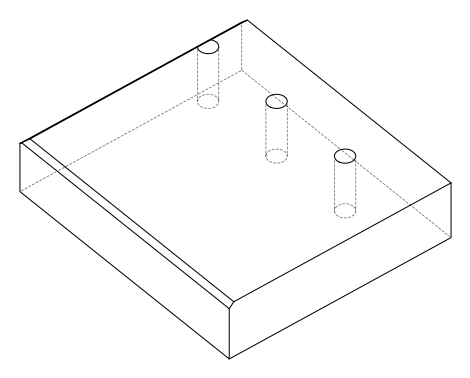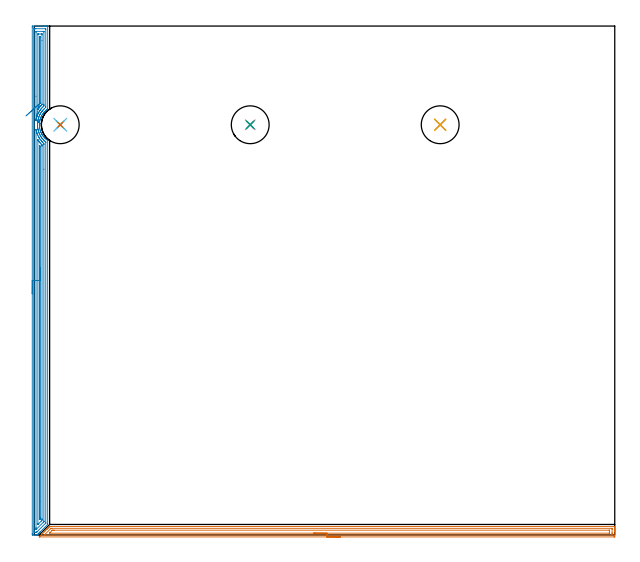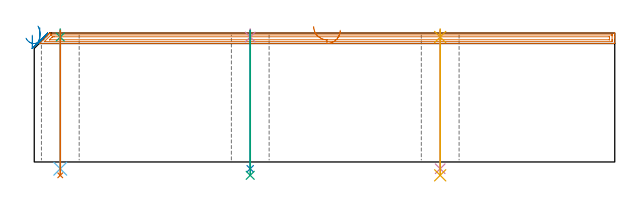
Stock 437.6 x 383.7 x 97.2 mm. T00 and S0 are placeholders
(PLAN: 11 operations, 7 tool changes, 28.5 min)
(1 AREA_MILL | FG_CHAMFER_SURFACE | UGT0205_001 | 10.55 min | 13639 mm3)
(2 AREA_MILL_1 | FG_CHAMFER_SURFACE_1 | UGT0205_001 | 15.2 min | 25544 mm3)
(3 SPOT_DRILL | STEP1HOLE | NXT0321_9005560120000 | 0.05 min | 103 mm3)
(4 SPOT_DRILL_1 | STEP1HOLE_1 | NXT0321_9005560120000 | 0.05 min | 75 mm3)
(5 SPOT_DRILL_2 | STEP1HOLE_2 | NXT0321_9005560120000 | 0.05 min | 84 mm3)
(6 DRILL_THROUGH_HOLE_INTO_CENTER | STEP1HOLE | UGT0301_515 | 0.42 min | 10862 mm3)
(7 DRILL_TO_ENLARGE_THROUGH_HOLE | STEP1HOLE | UGT0301_392 | 0.44 min | 50734 mm3)
(8 DRILL_THROUGH_HOLE_INTO_CENTER_1 | STEP1HOLE_1 | UGT0301_515 | 0.42 min | 10869 mm3)
(9 DRILL_TO_ENLARGE_THROUGH_HOLE_1 | STEP1HOLE_1 | UGT0301_392 | 0.44 min | 51001 mm3)
(10 DRILL_THROUGH_HOLE_INTO_CENTER_2 | STEP1HOLE_2 | UGT0301_515 | 0.42 min | 10862 mm3)
(11 DRILL_TO_ENLARGE_THROUGH_HOLE_2 | STEP1HOLE_2 | UGT0301_392 | 0.44 min | 51004 mm3)
(TOOL UGT0205_001 | Chamfer Mill 20 x 3 x 45 deg. | D20 FL50 Z2)
(TOOL NXT0321_9005560120000 | NC Spot Drill, 120deg, 12mm, HSS, Uncoated | D12 PA120 FL30 Z2)
(TOOL UGT0301_515 | Carbide Drill 12.0 mm | D12 PA118 FL101 Z2)
(TOOL UGT0301_392 | Twist Drill 28.5 mm | D28.5 PA118 FL165 Z2)
(OP 1 AREA_MILL)
G17 G21 G94 G90
T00 M6
G54
G17 G0 G90 X230.65 Y-1.5 S1061 M3
G43 Z107.2 H0
Z99.3
G94 G1 X230.612 Z98.428 F250.
X230.498 Z97.563
X230.309 Z96.712
X230.047 Z95.88
X229.713 Z95.074
X229.31 Z94.3
X228.841 Z93.564
X228.31 Z92.872
X227.721 Z92.229
X227.078 Z91.639
X226.386 Z91.108
X225.65 Z90.64
X224.876 Z90.237
X224.07 Z89.903
X223.238 Z89.641
X222.386 Z89.452
X221.521 Z89.338
X220.65 Z89.3
X3.879
X3.719 Y-1.493 Z89.306
X3.879 Y-1.323 Z89.476
X4.326 Y-0.873 Z89.925
X5.219 Y0.02 Z90.819
X6.316 Y1.116 Z91.915
X7.454 Y2.255 Z93.054
X8.236 Y3.037 Z93.835
X8.348 Y3.15 Z93.946
X8.529 Y3.33 Z94.128
X9.242 Y4.043 Z94.841
X9.407 Y4.21 Z95.004
X9.57 Y4.371 Z95.169
X9.689 Y4.49 Z95.288
X9.847 Y4.65 Z95.445
X10.003 Y4.805 Z95.602
X10.136 Y4.937 Z95.735
X10.287 Y5.09 Z95.885
X10.437 Y5.238 Z96.035
X10.583 Y5.384 Z96.182
X10.728 Y5.53 Z96.325
X10.87 Y5.671 Z96.469
X11.03 Y5.831 Z96.629
X11.168 Y5.97 Z96.766
X11.3 Y6.101 Z96.899
X11.477 Y6.277 Z97.075
X11.596 Y6.395 Z97.191
X12.371 Y6.4 Z97.2
X437.421
X437.599 Y6.404 Z97.194
X437.6 Y6.056 Z96.855
Y5.794 Z96.593
Y5.09 Z95.885
Y3.858 Z94.655
Y3.33 Z94.124
Y2.714 Z93.509
Y-0.806 Z89.991
X437.597 Y-1.07 Z89.727
X437.59 Y-1.492 Z89.306
X437.407 Y-1.496 Z89.302
X436.974 Y-1.5 Z89.3
X220.65
Y-0.086 Z90.714
X7.901 Y-0.085 Z90.715
X7.794 Y-0.084 Z90.716
X7.637 Y-0.079 Z90.721
X7.583 Y-0.076 Z90.724
X7.594 Y-0.064 Z90.736
X7.68 Y0.028 Z90.828
X7.772 Y0.122 Z90.922
X7.901 Y0.252 Z91.052
X12.371 Y4.721 Z95.521
X12.558 Y4.905 Z95.705
X12.608 Y4.951 Z95.751
X12.634 Y4.973 Z95.773
X12.675 Y4.979 Z95.779
X12.871 Y4.982 Z95.782
X13.265 Y4.985 Z95.785
X435.293
X435.556 Y4.98 Z95.78
X435.583 Y4.979 Z95.779
X435.59 Y4.964 Z95.764
X435.596 Y4.93 Z95.73
X435.598 Y4.896 Z95.696
X435.6 Y4.683 Z95.483
Y4.21 Z95.01
Y1.57 Z92.37
Y1.163 Z91.963
X435.597 Y0.69 Z91.49
X435.591 Y0.292 Z91.092
X435.571 Y-0.079 Z90.721
X435.186 Y-0.084 Z90.716
X435.08 Y-0.085 Z90.715
X220.65 Y-0.086 Z90.714
Y1.328 Z92.128
X11.722 Y1.329 Z92.129
X11.51 Y1.33 Z92.13
X11.477 Y1.332 Z92.132
X11.447 Y1.335 Z92.135
X11.461 Y1.356 Z92.156
X11.477 Y1.376 Z92.176
X13.348 Y3.248 Z94.048
X13.432 Y3.33 Z94.13
X13.675 Y3.564 Z94.364
X13.917 Y3.568 Z94.368
X14.158 Y3.57 Z94.37
X14.807 Y3.571 Z94.371
X15.052
X433.399
X433.48 Y3.57 Z94.37
X433.545 Y3.567 Z94.367
X433.581 Y3.565 Z94.365
X433.59 Y3.527 Z94.327
X433.595 Y3.33 Z94.13
X433.599 Y3.133 Z93.933
X433.6 Y1.57 Z92.37
X433.598 Y1.373 Z92.173
X433.593 Y1.344 Z92.144
X433.589 Y1.335 Z92.135
X433.581 Y1.333 Z92.133
X433.521 Y1.33 Z92.13
X433.399 Y1.329 Z92.129
X220.65 Y1.328 Z92.128
X219.778 Z92.166
X218.913 Z92.28
X218.062 Z92.469
X217.23 Z92.731
X216.424 Z93.065
X215.65 Z93.468
X214.914 Z93.937
X214.222 Z94.468
X213.579 Z95.057
X212.989 Z95.701
X212.458 Z96.393
X211.99 Z97.128
X211.587 Z97.902
X211.253 Z98.708
X210.991 Z99.54
X210.802 Z100.392
X210.688 Z101.257
X210.65 Z102.128
G0 Z107.2
M5
M2
(OP 2 AREA_MILL_1)
G17 G21 G94 G90
T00 M6
G54
G17 G0 G90 X-1.5 Y181.8 S1061 M3
G43 Z107.2 H0
Z95.6
G94 G1 Y181.838 Z94.728 F250.
Y181.952 Z93.863
Y182.141 Z93.012
Y182.403 Z92.18
Y182.737 Z91.374
Y183.14 Z90.6
Y183.609 Z89.864
Y184.14 Z89.172
Y184.729 Z88.529
Y185.372 Z87.94
Y186.064 Z87.408
Y186.8 Z86.94
Y187.574 Z86.537
Y188.38 Z86.203
Y189.212 Z85.941
Y190.064 Z85.752
Y190.928 Z85.638
Y191.8 Z85.6
Y382.982
X-1.496 Y383.381 Z85.602
X-1.492 Y383.59 Z85.606
X-1.279 Y383.6 Z85.818
X6.953 Z94.048
X7.498 Z94.595
X7.838 Z94.934
X8.383 Z95.479
X8.722 Z95.817
X9.402 Z96.501
X9.721 Z96.821
X10.081 Y383.593 Z97.172
X10.097 Y383.591 Z97.188
X10.1 Y383.428 Z97.2
Y321.339
X10.098 Y320.998 Z97.186
X10.057 Y320.961 Z97.156
X9.75 Y320.741 Z96.849
X9.672 Y320.685 Z96.771
X9.27 Y320.382 Z96.369
X9.164 Y320.293 Z96.261
X8.85 Y320.032 Z95.95
X8.722 Y319.919 Z95.821
X8.439 Y319.671 Z95.538
X8.247 Y319.49 Z95.345
X7.899 Y319.141 Z94.998
X7.559 Y318.784 Z94.658
X7.448 Y318.659 Z94.547
X7.393 Y318.597 Z94.492
X6.68 Y317.72 Z93.778
X6.356 Y317.26 Z93.454
X6.128 Y316.917 Z93.226
X6.057 Y316.811 Z93.156
X5.801 Y316.39 Z92.899
X5.538 Y315.918 Z92.637
X5.312 Y315.473 Z92.411
X5.102 Y315.025 Z92.198
X5.018 Y314.834 Z92.116
X4.935 Y314.639 Z92.03
X4.922 Y314.61 Z92.018
X4.737 Y314.132 Z91.836
X4.582 Y313.687 Z91.681
X4.441 Y313.239 Z91.539
X4.377 Y313.008 Z91.473
X4.317 Y312.793 Z91.414
X4.209 Y312.346 Z91.308
X4.133 Y311.959 Z91.229
X4.102 Y311.804 Z91.198
X4.043 Y311.512 Z91.139
X4.034 Y311.453 Z91.13
X4.017 Y311.326 Z91.116
X3.924 Y310.56 Z91.023
X3.885 Y310.114 Z90.984
X3.878 Y309.974 Z90.978
X3.87 Y309.725 Z90.962
X3.867 Y309.667 Z90.961
X3.868 Y309.38 Z90.958
Y309.299 Z90.955
Y309.184 Z90.954
X3.869 Y309.112 Z90.956
X3.868 Y308.832 Z90.96
X3.867 Y308.774 Z90.963
X3.869 Y308.742 Z90.965
X3.918 Y307.938 Z91.014
X3.92 Y307.881 Z91.019
X3.965 Y307.435 Z91.065
X4.026 Y306.988 Z91.125
X4.041 Y306.888 Z91.141
X4.202 Y306.095 Z91.302
X4.434 Y305.203 Z91.533
X4.521 Y304.936 Z91.618
X4.562 Y304.812 Z91.656
X4.634 Y304.583 Z91.732
X4.705 Y304.365 Z91.802
X4.723 Y304.31 Z91.82
X4.818 Y304.048 Z91.917
X4.921 Y303.788 Z92.02
X5.081 Y303.417 Z92.18
X5.292 Y302.968 Z92.389
X5.515 Y302.524 Z92.615
X5.733 Y302.132 Z92.832
X5.801 Y302.01 Z92.899
X5.999 Y301.685 Z93.095
X6.031 Y301.631 Z93.128
X6.328 Y301.181 Z93.424
X6.636 Y300.738 Z93.735
X6.68 Y300.68 Z93.779
X7.357 Y299.845 Z94.455
X7.56 Y299.618 Z94.658
X7.722 Y299.451 Z94.819
X7.838 Y299.332 Z94.934
X8.206 Y298.952 Z95.303
X8.28 Y298.882 Z95.376
X8.44 Y298.73 Z95.537
X8.824 Y298.389 Z95.923
X9.11 Y298.148 Z96.21
X9.216 Y298.059 Z96.316
X9.318 Y297.981 Z96.417
X9.777 Y297.639 Z96.877
X10.049 Y297.443 Z97.149
X10.096 Y297.411 Z97.189
X10.1 Y297.218 Z97.2
Y8.659
X10.095 Y7.904 Z97.191
X10.054 Y7.853 Z97.152
X4.742 Y2.54 Z91.838
X4.606 Y2.405 Z91.704
X4.438 Y2.236 Z91.535
X4.3 Y2.098 Z91.396
X4.16 Y1.958 Z91.257
X4. Y1.798 Z91.097
X3.858 Y1.655 Z90.953
X3.713 Y1.512 Z90.811
X3.562 Y1.361 Z90.66
X3.416 Y1.213 Z90.511
X3.266 Y1.065 Z90.364
X3.124 Y0.923 Z90.222
X2.973 Y0.771 Z90.068
X2.82 Y0.618 Z89.917
X2.686 Y0.485 Z89.784
X2.531 Y0.329 Z89.626
X2.373 Y0.172 Z89.471
X2.211 Y0.01 Z89.308
X2.2 Y0.004 Z89.298
X2.191 Y0. Z89.289
X2.14 Z89.239
X1.442 Z88.541
X0.762 Z87.857
X-0.462 Z86.635
X-1.007 Y0.001 Z86.088
X-1.232 Y0.003 Z85.863
X-1.491 Y0.009 Z85.605
X-1.494 Y0.126 Z85.602
X-1.499 Y0.618 Z85.601
X-1.5 Y1.117 Z85.6
Y191.8
X-0.086 Z87.014
X-0.085 Y381.409 Z87.015
X-0.084 Y381.516 Z87.016
X-0.082 Y381.569 Z87.018
X-0.08 Y381.587 Z87.02
X-0.039 Y381.59 Z87.061
X0.363 Y381.598 Z87.463
X0.762 Y381.6 Z87.862
X1.246 Z88.346
X8.323 Y381.599 Z95.423
X8.563 Y381.594 Z95.663
X8.675 Y381.59 Z95.775
X8.685 Y381.233 Z95.785
Y381.195
X8.686 Y323.126 Z95.786
X8.68 Y322.275 Z95.78
X8.679 Y322.232 Z95.779
X7.755 Y321.423 Z94.855
X7.663 Y321.339 Z94.763
X7.304 Y320.985 Z94.404
X6.953 Y320.635 Z94.053
X6.861 Y320.539 Z93.961
X6.773 Y320.446 Z93.873
X6.444 Y320.067 Z93.544
X6.069 Y319.619 Z93.169
X6.039 Y319.582 Z93.139
X6.015 Y319.552 Z93.115
X5.651 Y319.081 Z92.751
X5.348 Y318.659 Z92.448
X5.281 Y318.561 Z92.381
X5.184 Y318.415 Z92.284
X4.934 Y318.018 Z92.034
X4.78 Y317.766 Z91.88
X4.604 Y317.458 Z91.704
X4.3 Y316.908 Z91.4
X4.288 Y316.885 Z91.388
X4.281 Y316.872 Z91.381
X4.001 Y316.281 Z91.101
X3.863 Y315.979 Z90.963
X3.545 Y315.217 Z90.645
X3.473 Y315.028 Z90.573
X3.416 Y314.863 Z90.516
X3.25 Y314.359 Z90.35
X3.199 Y314.192 Z90.299
X3.047 Y313.67 Z90.147
X2.951 Y313.299 Z90.051
X2.87 Y312.957 Z89.97
X2.752 Y312.405 Z89.852
X2.731 Y312.304 Z89.831
X2.716 Y312.219 Z89.816
X2.66 Y311.895 Z89.76
X2.606 Y311.512 Z89.706
X2.597 Y311.445 Z89.697
X2.531 Y310.909 Z89.631
X2.506 Y310.644 Z89.606
X2.504 Y310.619 Z89.604
X2.457 Y309.8 Z89.557
X2.455 Y309.725 Z89.555
X2.452 Y308.911 Z89.552
X2.455 Y308.832 Z89.555
X2.495 Y307.975 Z89.595
X2.498 Y307.938 Z89.598
X2.531 Y307.487 Z89.631
X2.58 Y307.045 Z89.68
X2.587 Y306.989 Z89.687
X2.654 Y306.542 Z89.754
X2.727 Y306.152 Z89.827
X2.842 Y305.573 Z89.942
X2.873 Y305.431 Z89.973
X2.916 Y305.258 Z90.016
X3.053 Y304.731 Z90.153
X3.157 Y304.365 Z90.257
X3.442 Y303.458 Z90.542
X3.449 Y303.438 Z90.549
X3.654 Y302.912 Z90.754
X3.794 Y302.578 Z90.894
X4.105 Y301.882 Z91.205
X4.203 Y301.685 Z91.303
X4.3 Y301.498 Z91.4
X4.687 Y300.791 Z91.787
X5.184 Y299.985 Z92.284
X5.24 Y299.898 Z92.34
X5.356 Y299.725 Z92.456
X5.764 Y299.168 Z92.864
X5.89 Y299.005 Z92.99
X6.069 Y298.786 Z93.169
X6.637 Y298.111 Z93.737
X6.953 Y297.779 Z94.053
X7.505 Y297.218 Z94.605
X7.838 Y296.914 Z94.938
X8.516 Y296.325 Z95.616
X8.641 Y296.218 Z95.741
X8.679 Y296.184 Z95.779
X8.681 Y296.163 Z95.781
X8.683 Y296.11 Z95.783
X8.685 Y295.896 Z95.785
Y9.124
X8.684 Y9.017 Z95.784
X8.681 Y8.964 Z95.781
X8.679 Y8.942 Z95.779
X8.667 Y8.927 Z95.767
X8.565 Y8.818 Z95.665
X8.409 Y8.659 Z95.509
X2.155 Y2.405 Z89.255
X1.898 Y2.152 Z88.998
X1.812 Y2.071 Z88.912
X1.745 Y2.01 Z88.845
X1.647 Y2.008 Z88.747
X1.162 Y2.001 Z88.262
X0.762 Z87.862
X0.277 Z87.377
X0.037 Y2.006 Z87.137
X-0.075 Y2.01 Z87.025
X-0.085 Y2.367 Z87.015
Y2.405
X-0.086 Y191.8 Z87.014
X1.328 Z88.428
X1.329 Y305.58 Z88.429
X1.33 Y305.648 Z88.43
X1.332 Y305.703 Z88.432
X1.333 Y305.706 Z88.433
X1.339 Y305.688 Z88.439
X1.357 Y305.611 Z88.457
X1.364 Y305.583 Z88.464
X1.374 Y305.534 Z88.474
X1.433 Y305.258 Z88.533
X1.541 Y304.768 Z88.641
X1.635 Y304.376 Z88.735
X1.647 Y304.333 Z88.747
X1.891 Y303.472 Z88.991
X2.002 Y303.113 Z89.102
X2.179 Y302.578 Z89.279
X2.506 Y301.71 Z89.606
X2.517 Y301.685 Z89.617
X2.531 Y301.651 Z89.631
X2.926 Y300.791 Z90.026
X3.339 Y299.975 Z90.439
X3.381 Y299.898 Z90.481
X3.416 Y299.837 Z90.516
X3.723 Y299.316 Z90.823
X3.915 Y299.005 Z91.015
X4.3 Y298.406 Z91.4
X4.508 Y298.111 Z91.608
X5.182 Y297.221 Z92.282
X5.593 Y296.741 Z92.693
X5.961 Y296.325 Z93.061
X6.069 Y296.212 Z93.169
X6.848 Y295.431 Z93.948
X7.255 Y295.051 Z94.355
X7.264 Y294.859 Z94.364
X7.268 Y294.538 Z94.368
X7.271 Y294.217 Z94.371
Y275.679
Y10.445
X7.27 Y10.126 Z94.37
X7.267 Y10.018 Z94.367
X7.265 Y9.982 Z94.365
X7.252 Y9.963 Z94.352
X7.213 Y9.92 Z94.313
X6.953 Y9.653 Z94.053
X6.903 Y9.602 Z94.003
X1.492 Y4.192 Z88.592
X1.426 Y4.13 Z88.526
X1.346 Y4.056 Z88.446
X1.335 Y4.192 Z88.435
X1.332 Y4.305 Z88.432
X1.33 Y4.512 Z88.43
X1.329 Y5.085 Z88.429
X1.328 Y5.407 Z88.428
Y191.8
X2.743 Z89.843
Y297.218
X2.744 Y297.653 Z89.844
X2.746 Y297.738 Z89.846
X2.749 Y297.807 Z89.849
X2.752 Y297.818 Z89.852
X2.777 Y297.781 Z89.877
X3.15 Y297.218 Z90.25
X3.416 Y296.828 Z90.516
X3.792 Y296.325 Z90.892
X4.3 Y295.669 Z91.4
X4.497 Y295.431 Z91.597
X5.184 Y294.652 Z92.284
X5.289 Y294.538 Z92.389
X5.391 Y294.434 Z92.491
X5.604 Y294.217 Z92.704
X5.749 Y294.066 Z92.849
X5.851 Y293.959 Z92.951
X5.852 Y293.942 Z92.952
X5.855 Y293.86 Z92.955
X5.857 Y293.644 Z92.957
Y292.965
Y12.232
X5.855 Y11.555 Z92.955
X5.852 Y11.339 Z92.952
X5.846 Y11.006 Z92.946
X5.24 Y10.389 Z92.34
X3.416 Y8.564 Z90.516
X3.017 Y8.168 Z90.117
X2.92 Y8.073 Z90.02
X2.791 Y7.951 Z89.891
X2.749 Y7.917 Z89.849
X2.746 Y7.994 Z89.846
X2.745 Y8.093 Z89.845
X2.743 Y8.445 Z89.843
Y8.659
Y191.8
X4.157 Z91.257
X4.158 Y293.137 Z91.258
X4.16 Y293.213 Z91.26
X4.163 Y293.228 Z91.263
X4.164 Z91.264
X4.185 Y293.209 Z91.285
X4.3 Y293.084 Z91.4
X4.38 Y292.996 Z91.48
X4.418 Y292.951 Z91.518
X4.434 Y292.929 Z91.534
X4.437 Y292.895 Z91.537
X4.441 Y292.751 Z91.541
X4.443 Y292.607 Z91.543
Y12.981
X4.441 Y12.232 Z91.541
X4.439 Y12.092 Z91.539
X4.435 Y12.046 Z91.535
X4.408 Y12.014 Z91.508
X4.3 Y11.899 Z91.4
X4.245 Y11.843 Z91.345
X4.2 Y11.801 Z91.3
X4.17 Y11.777 Z91.27
X4.164 Y11.774 Z91.264
X4.162 Y11.799 Z91.262
X4.158 Y12.088 Z91.258
X4.157 Y25.13 Z91.257
Y191.8
Y192.672 Z91.295
Y193.537 Z91.409
Y194.388 Z91.598
Y195.22 Z91.86
Y196.026 Z92.194
Y196.8 Z92.597
Y197.536 Z93.065
Y198.228 Z93.596
Y198.871 Z94.186
Y199.46 Z94.829
Y199.992 Z95.521
Y200.46 Z96.257
Y200.863 Z97.031
Y201.197 Z97.837
Y201.459 Z98.669
Y201.648 Z99.52
Y201.762 Z100.385
Y201.8 Z101.257
G0 Z107.2
X2.764 Y311.508
Z102.449
G1 X3.145 Y311.186 Z101.734
X3.477 Y310.906 Z100.977
X3.758 Y310.669 Z100.186
X3.984 Y310.478 Z99.366
X4.156 Y310.333 Z98.523
X4.27 Y310.236 Z97.663
X4.327 Y310.188 Z96.794
X4.326 Y310.19 Z95.922
X4.266 Y310.24 Z95.053
X4.149 Y310.338 Z94.194
X3.975 Y310.485 Z93.352
X3.746 Y310.679 Z92.532
X3.463 Y310.917 Z91.742
X3.129 Y311.2 Z90.988
X2.745 Y311.523 Z90.274
X2.316 Y311.886 Z89.607
X1.843 Y312.285 Z88.991
X1.332 Y312.716 Z88.432
X1.331 Y312.717 Z88.431
X1.329 Y312.726 Z88.429
X1.328 Y330.719 Z88.428
X1.329 Y378.836 Z88.429
X1.331 Y379.408 Z88.431
X1.333 Y379.568 Z88.433
X1.335 Y379.583 Z88.435
X1.345 Y379.59 Z88.445
X1.394 Y379.595 Z88.494
X1.458 Y379.599 Z88.558
X6.764 Y379.6 Z93.864
X6.953 Y379.598 Z94.053
X7.143 Y379.594 Z94.243
X7.263 Y379.59 Z94.363
X7.266 Y379.515 Z94.366
X7.269 Y379.408 Z94.369
X7.271 Y379.087 Z94.371
Y324.591
X7.27 Y324.019 Z94.37
X7.269 Y323.701 Z94.369
X7.264 Y323.413 Z94.364
X7.255 Y323.35 Z94.355
X6.953 Y323.072 Z94.053
X6.531 Y322.659 Z93.631
X6.099 Y322.232 Z93.199
X6.084 Y322.217 Z93.184
X6.069 Y322.201 Z93.169
X5.665 Y321.747 Z92.765
X5.314 Y321.339 Z92.414
X5.255 Y321.268 Z92.355
X5.184 Y321.18 Z92.284
X4.864 Y320.77 Z91.964
X4.614 Y320.446 Z91.714
X4.482 Y320.262 Z91.582
X4.3 Y320.001 Z91.4
X4.122 Y319.732 Z91.222
X4.006 Y319.552 Z91.106
X3.779 Y319.185 Z90.879
X3.466 Y318.659 Z90.566
X3.447 Y318.627 Z90.547
X3.416 Y318.567 Z90.516
X3.142 Y318.042 Z90.242
X3.005 Y317.766 Z90.105
X2.85 Y317.443 Z89.95
X2.589 Y316.872 Z89.689
X2.571 Y316.832 Z89.671
X2.531 Y316.735 Z89.631
X2.318 Y316.194 Z89.418
X2.236 Y315.979 Z89.336
X2.083 Y315.538 Z89.183
X1.933 Y315.085 Z89.033
X1.865 Y314.865 Z88.965
X1.67 Y314.192 Z88.77
X1.665 Y314.174 Z88.765
X1.647 Y314.104 Z88.747
X1.496 Y313.451 Z88.596
X1.463 Y313.299 Z88.563
X1.343 Y312.746 Z88.443
X1.336 Y312.719 Z88.436
X1.332 Y312.716 Z88.432
X2.75 Y320.588 Z89.85
X2.748 Y320.615 Z89.848
X2.744 Y320.72 Z89.844
X2.743 Y320.822 Z89.843
Y321.125
Y377.407
X2.745 Y377.505 Z89.845
X2.747 Y377.564 Z89.847
X2.749 Y377.589 Z89.849
X2.769 Y377.59 Z89.869
X2.984 Y377.596 Z90.084
X3.416 Y377.6 Z90.516
X5.206 Z92.306
X5.621 Y377.596 Z92.721
X5.828 Y377.592 Z92.928
X5.849 Y377.59 Z92.949
X5.851 Y377.576 Z92.951
X5.855 Y377.538 Z92.955
X5.856 Y377.483 Z92.956
X5.857 Y376.942 Z92.957
Y372.698
Y324.913
X5.855 Y324.573 Z92.955
X5.853 Y324.488 Z92.953
X5.85 Y324.45 Z92.95
X5.83 Y324.427 Z92.93
X5.75 Y324.341 Z92.85
X5.434 Y324.019 Z92.534
X5.311 Y323.891 Z92.411
X5.184 Y323.756 Z92.284
X4.887 Y323.426 Z91.987
X4.621 Y323.126 Z91.721
X4.473 Y322.951 Z91.573
X4.3 Y322.741 Z91.4
X4.075 Y322.46 Z91.175
X3.896 Y322.232 Z90.996
X3.689 Y321.956 Z90.789
X3.416 Y321.583 Z90.516
X3.315 Y321.44 Z90.415
X3.246 Y321.339 Z90.346
X2.781 Y320.631 Z89.881
X2.75 Y320.588 Z89.85
X4.164 Y325.197 Z91.264
X4.157 Y325.806 Z91.257
Y375.086
X4.158 Y375.231 Z91.258
X4.162 Y375.519 Z91.262
X4.164 Y375.591 Z91.264
X4.178 Y375.594 Z91.278
X4.219 Y375.597 Z91.319
X4.3 Y375.599 Z91.4
X4.393 Z91.493
X4.421 Y375.598 Z91.521
X4.434 Y375.595 Z91.534
X4.436 Y375.593 Z91.536
X4.438 Y375.567 Z91.538
X4.441 Y375.375 Z91.541
X4.443 Y375.086 Z91.543
Y374.941
Y325.806
X4.442 Y325.663 Z91.542
X4.438 Y325.517 Z91.538
X4.436 Y325.48 Z91.536
X4.425 Y325.465 Z91.525
X4.393 Y325.427 Z91.493
X4.3 Y325.327 Z91.4
X4.215 Y325.244 Z91.315
X4.164 Y325.197 Z91.264
X3.626 Y324.715 Z90.774
X3.059 Y324.207 Z90.348
X2.466 Y323.675 Z89.991
X1.853 Y323.125 Z89.705
X1.223 Y322.561 Z89.491
X0.582 Y321.986 Z89.352
X-0.066 Y321.405 Z89.289
X-0.715 Y320.823 Z89.301
X-1.362 Y320.243 Z89.39
X-2. Y319.671 Z89.554
X-2.625 Y319.111 Z89.792
X-3.232 Y318.567 Z90.102
X-3.816 Y318.043 Z90.482
X-4.374 Y317.543 Z90.929
X-4.901 Y317.07 Z91.44
X-5.392 Y316.63 Z92.01
X-5.845 Y316.224 Z92.636
X-6.255 Y315.856 Z93.312
G0 Z107.2
M5
M2
(OP 3 SPOT_DRILL)
G17 G21 G94 G90
T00 M6
G54
G17 G0 G90 X19.6 Y309.2 S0 M3
G43 Z107.2 H0
G94 G81 G98 Z94.2 F250. R100.2
G80
M5
M2
(OP 4 SPOT_DRILL_1)
G17 G21 G94 G90
T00 M6
G54
G17 G0 G90 X162.8 Y309.2 S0 M3
G43 Z107.2 H0
G94 G81 G98 Z94.2 F250. R100.2
G80
M5
M2
(OP 5 SPOT_DRILL_2)
G17 G21 G94 G90
T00 M6
G54
G17 G0 G90 X306. Y309.2 S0 M3
G43 Z107.2 H0
G94 G81 G98 Z94.2 F250. R100.2
G80
M5
M2
(OP 6 DRILL_THROUGH_HOLE_INTO_CENTER)
G17 G21 G94 G90
T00 M6
G54
G17 G0 G90 X19.6 Y309.2 S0 M3
G43 Z107.2 H0
G94 G73 G98 Z-5.105 F250. Q11.367 R99.2
G80
M5
M2
(OP 7 DRILL_TO_ENLARGE_THROUGH_HOLE)
G17 G21 G94 G90
T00 M6
G54
G17 G0 G90 X19.6 Y309.2 S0 M3
G43 Z107.2 H0
G94 G73 G98 Z-10.062 F250. Q26.816 R99.2
G80
M5
M2
(OP 8 DRILL_THROUGH_HOLE_INTO_CENTER_1)
G17 G21 G94 G90
T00 M6
G54
G17 G0 G90 X162.8 Y309.2 S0 M3
G43 Z107.2 H0
G94 G73 G98 Z-5.105 F250. Q11.367 R99.2
G80
M5
M2
(OP 9 DRILL_TO_ENLARGE_THROUGH_HOLE_1)
G17 G21 G94 G90
T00 M6
G54
G17 G0 G90 X162.8 Y309.2 S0 M3
G43 Z107.2 H0
G94 G73 G98 Z-10.062 F250. Q26.816 R99.2
G80
M5
M2
(OP 10 DRILL_THROUGH_HOLE_INTO_CENTER_2)
G17 G21 G94 G90
T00 M6
G54
G17 G0 G90 X306. Y309.2 S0 M3
G43 Z107.2 H0
G94 G73 G98 Z-5.105 F250. Q11.367 R99.2
G80
M5
M2
(OP 11 DRILL_TO_ENLARGE_THROUGH_HOLE_2)
G17 G21 G94 G90
T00 M6
G54
G17 G0 G90 X306. Y309.2 S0 M3
G43 Z107.2 H0
G94 G73 G98 Z-10.062 F250. Q26.816 R99.2
G80
M5
M2
